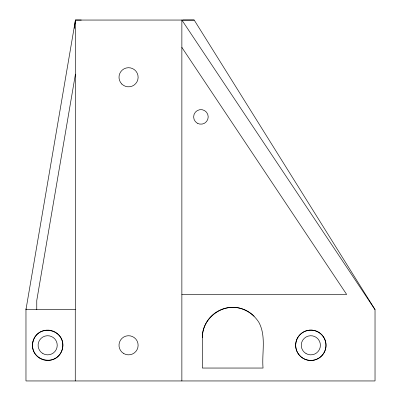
<?xml version="1.0" encoding="UTF-8"?>
<svg xmlns="http://www.w3.org/2000/svg" width="401" height="401" viewBox="0 0 401 401"><rect width="100%" height="100%" fill="white"/><g stroke="black" fill="none" stroke-linecap="round" stroke-linejoin="round"><path stroke-width="0.6" d="M202.335 337.697C201.979 318.469 222.064 303.056 240.545 308.379C248.219 310.675 254.77 315.702 258.976 322.519C266.384 336.519 261.708 353 263.041 368.048L202.335 368.048L202.335 337.697A30.356 30.356 0 0 1 254.154 316.234M25.97 308.86L25.97 380.95L375.03 380.95L375.03 309.622L194.184 20.05L75.443 20.05L74.23 28.411M75.443 20.05L25.97 309.622L75.443 309.622L75.443 20.05L81.293 20.07M75.443 74.12L36.762 300.514L36.762 309.622M182.896 20.07L194.184 20.05M181.864 294.444L346.664 294.444L181.864 47.398M375.03 309.622L181.864 20.05L181.864 380.95M75.263 309.622L75.263 380.95M33.012 341.356C28.105 360.564 56.977 368.298 62.33 349.211C67.238 330.008 38.366 322.269 33.012 341.356M297.692 337.697L296.81 339.477A14.747 14.271 -90 0 0 296.81 351.096C298.354 354.765 301.351 357.767 305.026 359.306A16.14 15.624 -90 0 0 316.64 359.306C320.319 357.772 323.316 354.765 324.855 351.091A14.747 14.271 -90 0 0 324.855 339.477C323.316 335.802 320.319 332.8 316.64 331.261A16.14 15.624 -90 0 0 305.026 331.266C301.968 332.554 299.367 334.835 297.692 337.697M42.892 353.567A9.559 9.559 0 0 0 57.233 345.286A9.559 9.559 0 0 0 42.892 337.005A9.559 9.559 0 0 0 42.892 353.567M306.053 353.567A9.559 9.559 0 0 0 320.394 345.286A9.559 9.559 0 0 0 306.053 337.005A9.559 9.559 0 0 0 306.053 353.567M121.804 84.025A9.559 9.559 0 0 0 137.799 79.739A9.559 9.559 0 0 0 126.089 68.03A9.559 9.559 0 0 0 121.804 84.025M40.085 358.429A15.178 15.178 0 0 0 62.847 345.286A15.178 15.178 0 0 0 40.085 332.143A15.178 15.178 0 0 0 40.085 358.429M197.282 123.202A7.283 7.283 0 0 0 208.209 116.891A7.283 7.283 0 0 0 197.282 110.581A7.283 7.283 0 0 0 197.282 123.202M123.784 353.567A9.559 9.559 0 0 0 138.124 345.286A9.559 9.559 0 0 0 123.784 337.005A9.559 9.559 0 0 0 123.784 353.567M303.246 358.429A15.178 15.178 0 0 0 326.013 345.286A15.178 15.178 0 0 0 303.246 332.143A15.178 15.178 0 0 0 303.246 358.429"/></g></svg>
